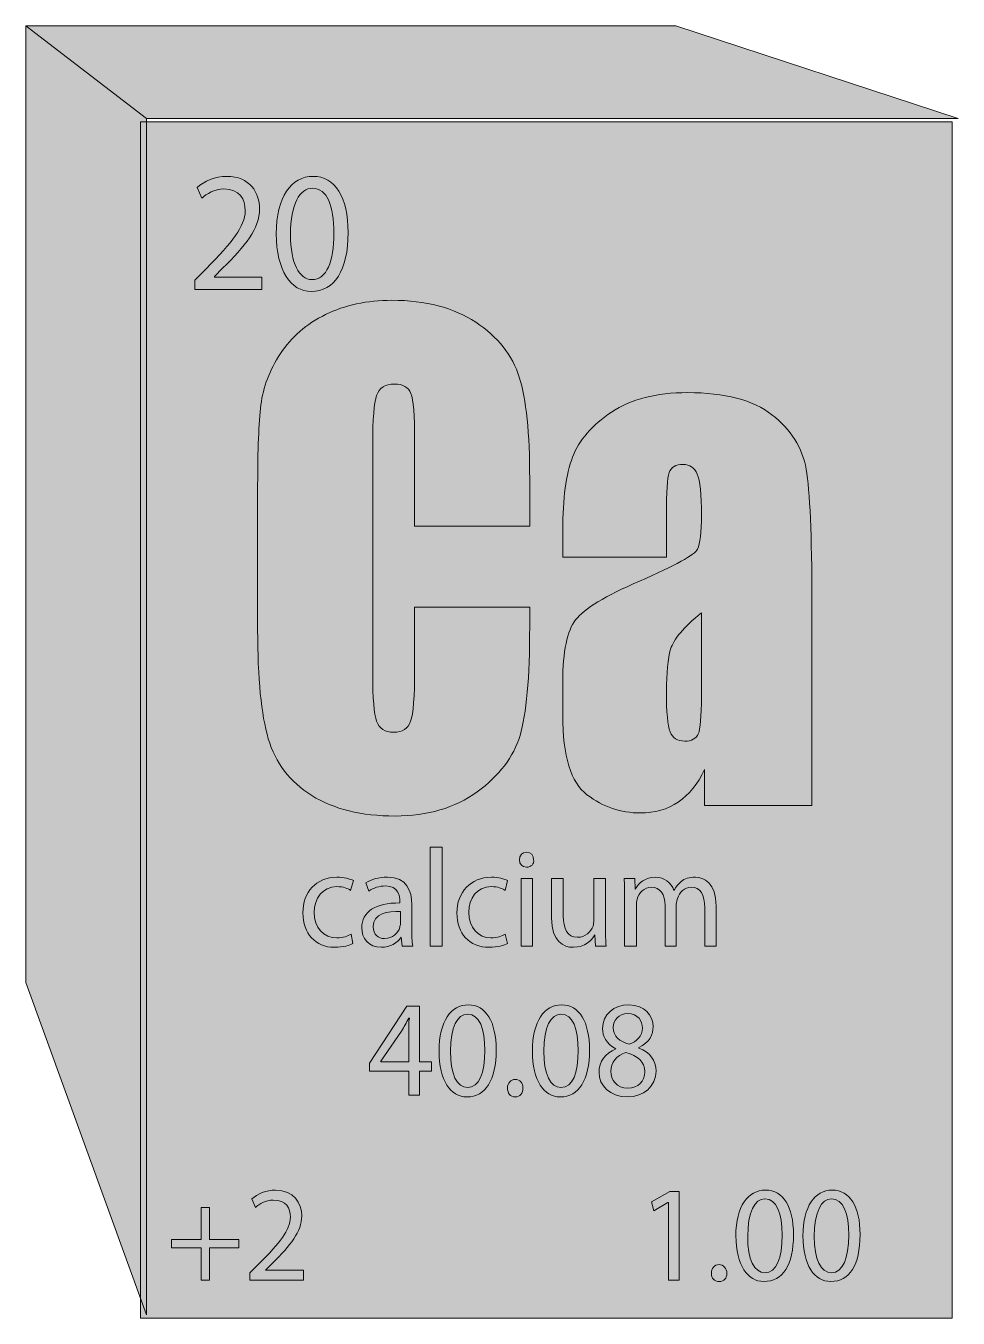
# Model space of a CAD drawing. Extents: x 256 to 1544, y -1075 to -817.
# Drawn here: x 256.4 to 442.2, y -1075.3 to -818 of the extents above; entities that cross this region are included whole.
import ezdxf

# ---------------------------------------------------------------- set-up
doc = ezdxf.new("R2010")
doc.units = 0
doc.header["$MEASUREMENT"] = 0
doc.layers.add('katman 1', color=7, linetype='Continuous')

# ---------------------------------------------------------------- blocks, each defined once
blk = doc.blocks.new('block 7')
at = {"layer": 'katman 1', "true_color": 0x00d41d}
h = blk.add_hatch(color=102, dxfattribs=at)
h.dxf.hatch_style = 2
h.paths.add_polyline_path([(280.45, -836.43), (256.4, -817.99), (385.88, -817.99), (442.16, -836.43)])
h = blk.add_hatch(color=102, dxfattribs=at)
h.dxf.hatch_style = 2
h.paths.add_polyline_path([(280.45, -1074.66), (256.4, -1008.5), (256.4, -817.99), (280.45, -836.43)])
at = {"layer": 'katman 1', "true_color": 0x008000}
h = blk.add_hatch(color=96, dxfattribs=at)
h.dxf.hatch_style = 2
h.paths.add_polyline_path([(279.24, -837.07), (440.94, -837.07), (440.94, -1075.3), (279.24, -1075.3)])
at = {"layer": 'katman 1', "true_color": 0xffffff}
h = blk.add_hatch(color=7, dxfattribs=at)
h.dxf.hatch_style = 2
edge = h.paths.add_edge_path()
edge.add_spline(control_points=[(290.05, -870.51), (290.05, -870.51), (290.05, -868.64), (290.05, -868.64), (290.05, -868.64), (292.3, -866.4), (292.3, -866.4), (297.63, -860.92), (300, -858.05), (300.12, -854.81), (300.12, -852.57), (299.05, -850.45), (295.85, -850.45), (293.96, -850.45), (292.42, -851.45), (291.47, -852.32), (291.47, -852.32), (290.52, -850.2), (290.52, -850.2), (291.94, -848.95), (294.07, -847.96), (296.44, -847.96), (301.06, -847.96), (302.96, -851.2), (302.96, -854.44), (302.96, -858.42), (300.12, -861.79), (295.61, -866.27), (295.61, -866.27), (293.96, -867.89), (293.96, -867.89), (293.96, -867.89), (293.96, -868.02), (293.96, -868.02), (293.96, -868.02), (303.43, -868.02), (303.43, -868.02), (303.43, -868.02), (303.43, -870.51), (303.43, -870.51), (303.43, -870.51), (290.05, -870.51), (290.05, -870.51), (290.05, -870.51), (290.05, -870.51), (290.05, -870.51)], knot_values=[0, 0, 0, 0, 1, 1, 1, 2, 2, 2, 3, 3, 3, 4, 4, 4, 5, 5, 5, 6, 6, 6, 7, 7, 7, 8, 8, 8, 9, 9, 9, 10, 10, 10, 11, 11, 11, 12, 12, 12, 13, 13, 13, 14, 14, 14, 15, 15, 15, 15], degree=3, periodic=1)
h = blk.add_hatch(color=7, dxfattribs=at)
h.dxf.hatch_style = 2
edge = h.paths.add_edge_path()
edge.add_spline(control_points=[(320.61, -859.17), (320.61, -866.65), (317.89, -870.88), (313.27, -870.88), (309.12, -870.88), (306.39, -866.77), (306.28, -859.42), (306.28, -852.07), (309.36, -847.96), (313.62, -847.96), (318, -847.96), (320.61, -852.07), (320.61, -859.17)], knot_values=[0, 0, 0, 0, 1, 1, 1, 2, 2, 2, 3, 3, 3, 4, 4, 4, 4], degree=3, periodic=1)
edge = h.paths.add_edge_path()
edge.add_spline(control_points=[(309.12, -859.54), (309.12, -859.54), (309.12, -859.54), (309.12, -859.54), (309.12, -865.28), (310.9, -868.52), (313.38, -868.52), (316.35, -868.52), (317.77, -864.9), (317.77, -859.3), (317.77, -853.81), (316.46, -850.32), (313.5, -850.32), (311.01, -850.32), (309.12, -853.44), (309.12, -859.54)], knot_values=[0, 0, 0, 0, 1, 1, 1, 2, 2, 2, 3, 3, 3, 4, 4, 4, 5, 5, 5, 5], degree=3, periodic=1)
h = blk.add_hatch(color=7, dxfattribs=at)
h.dxf.hatch_style = 2
h.paths.add_polyline_path([(336.96, -981.53), (339.33, -981.53), (339.33, -1001.21), (336.96, -1001.21)])
h = blk.add_hatch(color=7, dxfattribs=at)
h.dxf.hatch_style = 2
edge = h.paths.add_edge_path()
edge.add_spline(control_points=[(357.57, -984.02), (357.69, -984.89), (357.1, -985.51), (356.15, -985.51), (355.32, -985.51), (354.73, -984.89), (354.73, -984.02), (354.73, -983.15), (355.32, -982.52), (356.15, -982.52), (357.1, -982.52), (357.57, -983.15), (357.57, -984.02)], knot_values=[0, 0, 0, 0, 1, 1, 1, 2, 2, 2, 3, 3, 3, 4, 4, 4, 4], degree=3, periodic=1)
h.paths.add_polyline_path([(355.08, -1001.21), (355.08, -987.76), (357.33, -987.76), (357.33, -1001.21)])
h = blk.add_hatch(color=7, dxfattribs=at)
h.dxf.hatch_style = 2
edge = h.paths.add_edge_path()
edge.add_spline(control_points=[(321.56, -1000.71), (320.97, -1001.09), (319.66, -1001.46), (317.89, -1001.46), (314.1, -1001.46), (311.61, -998.72), (311.61, -994.61), (311.61, -990.5), (314.21, -987.51), (318.36, -987.51), (319.78, -987.51), (320.97, -987.88), (321.68, -988.13), (321.68, -988.13), (321.08, -990.12), (321.08, -990.12), (320.61, -989.75), (319.66, -989.38), (318.36, -989.38), (315.52, -989.38), (313.86, -991.74), (313.86, -994.48), (313.86, -997.6), (315.75, -999.59), (318.36, -999.59), (319.66, -999.59), (320.49, -999.22), (321.2, -998.85), (321.2, -998.85), (321.56, -1000.71), (321.56, -1000.71)], knot_values=[0, 0, 0, 0, 1, 1, 1, 2, 2, 2, 3, 3, 3, 4, 4, 4, 5, 5, 5, 6, 6, 6, 7, 7, 7, 8, 8, 8, 9, 9, 9, 10, 10, 10, 10], degree=3, periodic=1)
h = blk.add_hatch(color=7, dxfattribs=at)
h.dxf.hatch_style = 2
edge = h.paths.add_edge_path()
edge.add_spline(control_points=[(331.39, -1001.21), (331.39, -1001.21), (331.15, -999.47), (331.15, -999.47), (331.15, -999.47), (331.15, -999.47), (331.15, -999.47), (330.44, -1000.59), (329.02, -1001.46), (327.24, -1001.46), (324.64, -1001.46), (323.33, -999.59), (323.33, -997.6), (323.33, -994.36), (326.06, -992.62), (330.92, -992.62), (330.92, -992.62), (330.92, -992.37), (330.92, -992.37), (330.92, -991.24), (330.68, -989.25), (328.07, -989.25), (326.89, -989.25), (325.59, -989.63), (324.76, -990.25), (324.76, -990.25), (324.16, -988.63), (324.16, -988.63), (325.23, -987.88), (326.77, -987.51), (328.43, -987.51), (332.34, -987.51), (333.29, -990.25), (333.29, -992.99), (333.29, -992.99), (333.29, -997.97), (333.29, -997.97), (333.29, -999.09), (333.29, -1000.34), (333.52, -1001.21), (333.52, -1001.21), (331.39, -1001.21), (331.39, -1001.21)], knot_values=[0, 0, 0, 0, 1, 1, 1, 2, 2, 2, 3, 3, 3, 4, 4, 4, 5, 5, 5, 6, 6, 6, 7, 7, 7, 8, 8, 8, 9, 9, 9, 10, 10, 10, 11, 11, 11, 12, 12, 12, 13, 13, 13, 14, 14, 14, 14], degree=3, periodic=1)
edge = h.paths.add_edge_path()
edge.add_spline(control_points=[(331.04, -994.36), (331.04, -994.36), (331.04, -994.36), (331.04, -994.36), (328.55, -994.23), (325.59, -994.73), (325.59, -997.35), (325.59, -998.97), (326.65, -999.72), (327.84, -999.72), (329.5, -999.72), (330.56, -998.6), (330.92, -997.47), (330.92, -997.22), (331.04, -996.98), (331.04, -996.73), (331.04, -996.73), (331.04, -994.36), (331.04, -994.36), (331.04, -994.36), (331.04, -994.36), (331.04, -994.36)], knot_values=[0, 0, 0, 0, 1, 1, 1, 2, 2, 2, 3, 3, 3, 4, 4, 4, 5, 5, 5, 6, 6, 6, 7, 7, 7, 7], degree=3, periodic=1)
h = blk.add_hatch(color=7, dxfattribs=at)
h.dxf.hatch_style = 2
edge = h.paths.add_edge_path()
edge.add_spline(control_points=[(352.36, -1000.71), (351.77, -1001.09), (350.35, -1001.46), (348.69, -1001.46), (344.78, -1001.46), (342.29, -998.72), (342.29, -994.61), (342.29, -990.5), (345.01, -987.51), (349.16, -987.51), (350.58, -987.51), (351.77, -987.88), (352.36, -988.13), (352.36, -988.13), (351.88, -990.12), (351.88, -990.12), (351.29, -989.75), (350.46, -989.38), (349.16, -989.38), (346.2, -989.38), (344.66, -991.74), (344.66, -994.48), (344.66, -997.6), (346.55, -999.59), (349.04, -999.59), (350.35, -999.59), (351.29, -999.22), (351.89, -998.85), (351.89, -998.85), (352.36, -1000.71), (352.36, -1000.71)], knot_values=[0, 0, 0, 0, 1, 1, 1, 2, 2, 2, 3, 3, 3, 4, 4, 4, 5, 5, 5, 6, 6, 6, 7, 7, 7, 8, 8, 8, 9, 9, 9, 10, 10, 10, 10], degree=3, periodic=1)
h = blk.add_hatch(color=7, dxfattribs=at)
h.dxf.hatch_style = 2
edge = h.paths.add_edge_path()
edge.add_spline(control_points=[(371.91, -997.47), (371.91, -998.97), (371.91, -1000.09), (372.02, -1001.21), (372.02, -1001.21), (369.89, -1001.21), (369.89, -1001.21), (369.89, -1001.21), (369.77, -998.97), (369.77, -998.97), (369.77, -998.97), (369.77, -998.97), (369.77, -998.97), (369.18, -1000.09), (367.76, -1001.46), (365.51, -1001.46), (363.49, -1001.46), (361.13, -1000.34), (361.13, -995.61), (361.13, -995.61), (361.13, -987.76), (361.13, -987.76), (361.13, -987.76), (363.49, -987.76), (363.49, -987.76), (363.49, -987.76), (363.49, -995.23), (363.49, -995.23), (363.49, -997.72), (364.21, -999.47), (366.34, -999.47), (367.88, -999.47), (368.94, -998.35), (369.42, -997.22), (369.54, -996.85), (369.54, -996.48), (369.54, -995.98), (369.54, -995.98), (369.54, -987.76), (369.54, -987.76), (369.54, -987.76), (371.91, -987.76), (371.91, -987.76), (371.91, -987.76), (371.91, -997.47), (371.91, -997.47), (371.91, -997.47), (371.91, -997.47), (371.91, -997.47)], knot_values=[0, 0, 0, 0, 1, 1, 1, 2, 2, 2, 3, 3, 3, 4, 4, 4, 5, 5, 5, 6, 6, 6, 7, 7, 7, 8, 8, 8, 9, 9, 9, 10, 10, 10, 11, 11, 11, 12, 12, 12, 13, 13, 13, 14, 14, 14, 15, 15, 15, 16, 16, 16, 16], degree=3, periodic=1)
h = blk.add_hatch(color=7, dxfattribs=at)
h.dxf.hatch_style = 2
edge = h.paths.add_edge_path()
edge.add_spline(control_points=[(375.7, -991.37), (375.7, -990), (375.7, -988.88), (375.58, -987.76), (375.58, -987.76), (377.71, -987.76), (377.71, -987.76), (377.71, -987.76), (377.83, -989.87), (377.83, -989.87), (377.83, -989.87), (377.83, -989.87), (377.83, -989.87), (378.54, -988.63), (379.72, -987.51), (381.86, -987.51), (383.63, -987.51), (384.94, -988.63), (385.53, -990.12), (385.53, -990.12), (385.53, -990.12), (385.53, -990.12), (385.89, -989.38), (386.48, -988.88), (386.95, -988.38), (387.66, -987.76), (388.61, -987.51), (389.79, -987.51), (391.45, -987.51), (393.94, -988.63), (393.94, -993.24), (393.94, -993.24), (393.94, -1001.21), (393.94, -1001.21), (393.94, -1001.21), (391.69, -1001.21), (391.69, -1001.21), (391.69, -1001.21), (391.69, -993.61), (391.69, -993.61), (391.69, -991), (390.74, -989.5), (388.97, -989.5), (387.66, -989.5), (386.6, -990.5), (386.24, -991.74), (386.12, -991.99), (386, -992.49), (386, -992.86), (386, -992.86), (386, -1001.21), (386, -1001.21), (386, -1001.21), (383.75, -1001.21), (383.75, -1001.21), (383.75, -1001.21), (383.75, -993.11), (383.75, -993.11), (383.75, -991), (382.81, -989.5), (381.03, -989.5), (379.61, -989.5), (378.54, -990.62), (378.19, -991.87), (378.07, -992.24), (378.07, -992.74), (378.07, -993.11), (378.07, -993.11), (378.07, -1001.21), (378.07, -1001.21), (378.07, -1001.21), (375.7, -1001.21), (375.7, -1001.21), (375.7, -1001.21), (375.7, -991.37), (375.7, -991.37), (375.7, -991.37), (375.7, -991.37), (375.7, -991.37)], knot_values=[0, 0, 0, 0, 1, 1, 1, 2, 2, 2, 3, 3, 3, 4, 4, 4, 5, 5, 5, 6, 6, 6, 7, 7, 7, 8, 8, 8, 9, 9, 9, 10, 10, 10, 11, 11, 11, 12, 12, 12, 13, 13, 13, 14, 14, 14, 15, 15, 15, 16, 16, 16, 17, 17, 17, 18, 18, 18, 19, 19, 19, 20, 20, 20, 21, 21, 21, 22, 22, 22, 23, 23, 23, 24, 24, 24, 25, 25, 25, 26, 26, 26, 26], degree=3, periodic=1)
h = blk.add_hatch(color=7, dxfattribs=at)
h.dxf.hatch_style = 2
h.paths.add_polyline_path([(332.69, -1030.87), (332.69, -1026.13), (324.88, -1026.13), (324.88, -1024.51), (332.34, -1013.17), (334.83, -1013.17), (334.83, -1024.26), (337.2, -1024.26), (337.2, -1026.13), (334.83, -1026.13), (334.83, -1030.87), (332.69, -1030.87)])
edge = h.paths.add_edge_path()
edge.add_spline(control_points=[(332.69, -1024.26), (332.69, -1024.26), (332.69, -1024.26), (332.69, -1024.26), (332.69, -1024.26), (332.69, -1018.28), (332.69, -1018.28), (332.69, -1017.41), (332.69, -1016.41), (332.81, -1015.54), (332.81, -1015.54), (332.69, -1015.54), (332.69, -1015.54), (332.22, -1016.54), (331.75, -1017.28), (331.27, -1018.16), (331.27, -1018.16), (327.13, -1024.14), (327.13, -1024.14), (327.13, -1024.14), (327.13, -1024.26), (327.13, -1024.26), (327.13, -1024.26), (332.69, -1024.26), (332.69, -1024.26)], knot_values=[0, 0, 0, 0, 1, 1, 1, 2, 2, 2, 3, 3, 3, 4, 4, 4, 5, 5, 5, 6, 6, 6, 7, 7, 7, 8, 8, 8, 8], degree=3, periodic=1)
h = blk.add_hatch(color=7, dxfattribs=at)
h.dxf.hatch_style = 2
edge = h.paths.add_edge_path()
edge.add_spline(control_points=[(350.11, -1021.9), (350.11, -1027.88), (347.98, -1031.24), (344.3, -1031.24), (340.99, -1031.24), (338.74, -1028), (338.74, -1022.14), (338.74, -1016.16), (341.11, -1012.92), (344.54, -1012.92), (348.09, -1012.92), (350.11, -1016.29), (350.11, -1021.9)], knot_values=[0, 0, 0, 0, 1, 1, 1, 2, 2, 2, 3, 3, 3, 4, 4, 4, 4], degree=3, periodic=1)
edge = h.paths.add_edge_path()
edge.add_spline(control_points=[(340.99, -1022.14), (340.99, -1022.14), (340.99, -1022.14), (340.99, -1022.14), (340.99, -1026.75), (342.29, -1029.37), (344.42, -1029.37), (346.67, -1029.37), (347.86, -1026.51), (347.86, -1022.02), (347.86, -1017.66), (346.79, -1014.79), (344.42, -1014.79), (342.41, -1014.79), (340.99, -1017.29), (340.99, -1022.14)], knot_values=[0, 0, 0, 0, 1, 1, 1, 2, 2, 2, 3, 3, 3, 4, 4, 4, 5, 5, 5, 5], degree=3, periodic=1)
h = blk.add_hatch(color=7, dxfattribs=at)
h.dxf.hatch_style = 2
edge = h.paths.add_edge_path()
edge.add_spline(control_points=[(368.71, -1021.9), (368.71, -1027.88), (366.57, -1031.24), (362.9, -1031.24), (359.59, -1031.24), (357.33, -1028), (357.33, -1022.14), (357.33, -1016.16), (359.7, -1012.92), (363.14, -1012.92), (366.69, -1012.92), (368.71, -1016.29), (368.71, -1021.9)], knot_values=[0, 0, 0, 0, 1, 1, 1, 2, 2, 2, 3, 3, 3, 4, 4, 4, 4], degree=3, periodic=1)
edge = h.paths.add_edge_path()
edge.add_spline(control_points=[(359.59, -1022.14), (359.59, -1022.14), (359.59, -1022.14), (359.59, -1022.14), (359.59, -1026.75), (360.89, -1029.37), (363.02, -1029.37), (365.39, -1029.37), (366.46, -1026.51), (366.46, -1022.02), (366.46, -1017.66), (365.39, -1014.79), (363.02, -1014.79), (361.01, -1014.79), (359.59, -1017.29), (359.59, -1022.14)], knot_values=[0, 0, 0, 0, 1, 1, 1, 2, 2, 2, 3, 3, 3, 4, 4, 4, 5, 5, 5, 5], degree=3, periodic=1)
h = blk.add_hatch(color=7, dxfattribs=at)
h.dxf.hatch_style = 2
edge = h.paths.add_edge_path()
edge.add_spline(control_points=[(370.6, -1026.38), (370.6, -1024.14), (371.91, -1022.64), (373.92, -1021.65), (373.92, -1021.65), (373.92, -1021.65), (373.92, -1021.65), (372.02, -1020.65), (371.31, -1019.15), (371.31, -1017.66), (371.31, -1014.79), (373.56, -1012.92), (376.53, -1012.92), (379.72, -1012.92), (381.38, -1015.04), (381.38, -1017.29), (381.38, -1018.78), (380.67, -1020.4), (378.54, -1021.4), (378.54, -1021.4), (378.54, -1021.52), (378.54, -1021.52), (380.67, -1022.39), (381.97, -1023.89), (381.97, -1026.13), (381.97, -1029.12), (379.49, -1031.24), (376.29, -1031.24), (372.74, -1031.24), (370.6, -1029), (370.6, -1026.38)], knot_values=[0, 0, 0, 0, 1, 1, 1, 2, 2, 2, 3, 3, 3, 4, 4, 4, 5, 5, 5, 6, 6, 6, 7, 7, 7, 8, 8, 8, 9, 9, 9, 10, 10, 10, 10], degree=3, periodic=1)
edge = h.paths.add_edge_path()
edge.add_spline(control_points=[(379.72, -1026.26), (379.72, -1026.26), (379.72, -1026.26), (379.72, -1026.26), (379.72, -1024.14), (378.3, -1023.14), (375.93, -1022.39), (374.04, -1023.02), (372.97, -1024.39), (372.97, -1026.13), (372.85, -1027.88), (374.16, -1029.5), (376.29, -1029.5), (378.42, -1029.5), (379.72, -1028.13), (379.72, -1026.26)], knot_values=[0, 0, 0, 0, 1, 1, 1, 2, 2, 2, 3, 3, 3, 4, 4, 4, 5, 5, 5, 5], degree=3, periodic=1)
edge = h.paths.add_edge_path()
edge.add_spline(control_points=[(373.45, -1017.41), (373.45, -1017.41), (373.45, -1017.41), (373.45, -1017.41), (373.45, -1019.28), (374.63, -1020.15), (376.64, -1020.77), (378.07, -1020.28), (379.25, -1019.15), (379.25, -1017.53), (379.25, -1016.16), (378.42, -1014.67), (376.29, -1014.67), (374.51, -1014.67), (373.45, -1015.91), (373.45, -1017.41)], knot_values=[0, 0, 0, 0, 1, 1, 1, 2, 2, 2, 3, 3, 3, 4, 4, 4, 5, 5, 5, 5], degree=3, periodic=1)
h = blk.add_hatch(color=7, dxfattribs=at)
h.dxf.hatch_style = 2
edge = h.paths.add_edge_path()
edge.add_spline(control_points=[(352.36, -1029.5), (352.36, -1028.5), (353.07, -1027.75), (353.9, -1027.75), (354.85, -1027.75), (355.44, -1028.5), (355.44, -1029.5), (355.44, -1030.49), (354.85, -1031.24), (353.9, -1031.24), (352.95, -1031.24), (352.36, -1030.49), (352.36, -1029.5)], knot_values=[0, 0, 0, 0, 1, 1, 1, 2, 2, 2, 3, 3, 3, 4, 4, 4, 4], degree=3, periodic=1)
h = blk.add_hatch(color=7, dxfattribs=at)
h.dxf.hatch_style = 2
edge = h.paths.add_edge_path()
edge.add_spline(control_points=[(301.06, -1067.75), (301.06, -1067.75), (301.06, -1066.25), (301.06, -1066.25), (301.06, -1066.25), (302.84, -1064.51), (302.84, -1064.51), (307.11, -1060.15), (309, -1057.9), (309.12, -1055.16), (309.12, -1053.42), (308.29, -1051.8), (305.68, -1051.8), (304.14, -1051.8), (302.96, -1052.55), (302.13, -1053.29), (302.13, -1053.29), (301.42, -1051.55), (301.42, -1051.55), (302.6, -1050.55), (304.26, -1049.81), (306.16, -1049.81), (309.83, -1049.81), (311.37, -1052.42), (311.37, -1054.91), (311.37, -1058.15), (309.12, -1060.77), (305.57, -1064.38), (305.57, -1064.38), (304.14, -1065.75), (304.14, -1065.75), (304.14, -1065.75), (304.14, -1065.75), (304.14, -1065.75), (304.14, -1065.75), (311.73, -1065.75), (311.73, -1065.75), (311.73, -1065.75), (311.73, -1067.75), (311.73, -1067.75), (311.73, -1067.75), (301.06, -1067.75), (301.06, -1067.75), (301.06, -1067.75), (301.06, -1067.75), (301.06, -1067.75)], knot_values=[0, 0, 0, 0, 1, 1, 1, 2, 2, 2, 3, 3, 3, 4, 4, 4, 5, 5, 5, 6, 6, 6, 7, 7, 7, 8, 8, 8, 9, 9, 9, 10, 10, 10, 11, 11, 11, 12, 12, 12, 13, 13, 13, 14, 14, 14, 15, 15, 15, 15], degree=3, periodic=1)
h = blk.add_hatch(color=7, dxfattribs=at)
h.dxf.hatch_style = 2
edge = h.paths.add_edge_path()
edge.add_spline(control_points=[(409.34, -1058.65), (409.34, -1064.76), (407.21, -1068), (403.42, -1068), (400.22, -1068), (397.97, -1064.76), (397.85, -1058.9), (397.85, -1053.04), (400.34, -1049.81), (403.77, -1049.81), (407.33, -1049.81), (409.34, -1053.04), (409.34, -1058.65)], knot_values=[0, 0, 0, 0, 1, 1, 1, 2, 2, 2, 3, 3, 3, 4, 4, 4, 4], degree=3, periodic=1)
edge = h.paths.add_edge_path()
edge.add_spline(control_points=[(400.22, -1059.03), (400.22, -1059.03), (400.22, -1059.03), (400.22, -1059.03), (400.22, -1063.64), (401.52, -1066.25), (403.65, -1066.25), (405.91, -1066.25), (407.09, -1063.39), (407.09, -1058.78), (407.09, -1054.41), (406.02, -1051.55), (403.65, -1051.55), (401.64, -1051.55), (400.22, -1054.17), (400.22, -1059.03)], knot_values=[0, 0, 0, 0, 1, 1, 1, 2, 2, 2, 3, 3, 3, 4, 4, 4, 5, 5, 5, 5], degree=3, periodic=1)
h = blk.add_hatch(color=7, dxfattribs=at)
h.dxf.hatch_style = 2
edge = h.paths.add_edge_path()
edge.add_spline(control_points=[(422.61, -1058.65), (422.61, -1064.76), (420.48, -1068), (416.8, -1068), (413.49, -1068), (411.24, -1064.76), (411.24, -1058.9), (411.24, -1053.04), (413.61, -1049.81), (417.04, -1049.81), (420.6, -1049.81), (422.61, -1053.04), (422.61, -1058.65)], knot_values=[0, 0, 0, 0, 1, 1, 1, 2, 2, 2, 3, 3, 3, 4, 4, 4, 4], degree=3, periodic=1)
edge = h.paths.add_edge_path()
edge.add_spline(control_points=[(413.49, -1059.03), (413.49, -1059.03), (413.49, -1059.03), (413.49, -1059.03), (413.49, -1063.64), (414.79, -1066.25), (416.92, -1066.25), (419.17, -1066.25), (420.36, -1063.39), (420.36, -1058.78), (420.36, -1054.41), (419.29, -1051.55), (416.92, -1051.55), (414.91, -1051.55), (413.49, -1054.17), (413.49, -1059.03)], knot_values=[0, 0, 0, 0, 1, 1, 1, 2, 2, 2, 3, 3, 3, 4, 4, 4, 5, 5, 5, 5], degree=3, periodic=1)
h = blk.add_hatch(color=7, dxfattribs=at)
h.dxf.hatch_style = 2
h.paths.add_polyline_path([(384.46, -1052.3), (384.34, -1052.3), (381.5, -1053.92), (381.03, -1052.17), (384.7, -1050.05), (386.6, -1050.05), (386.6, -1067.75), (384.46, -1067.75)])
h = blk.add_hatch(color=7, dxfattribs=at)
h.dxf.hatch_style = 2
h.paths.add_polyline_path([(293.01, -1053.29), (293.01, -1059.65), (298.81, -1059.65), (298.81, -1061.27), (293.01, -1061.27), (293.01, -1067.75), (291.35, -1067.75), (291.35, -1061.27), (285.43, -1061.27), (285.43, -1059.65), (291.35, -1059.65), (291.35, -1053.29)])
h = blk.add_hatch(color=7, dxfattribs=at)
h.dxf.hatch_style = 2
edge = h.paths.add_edge_path()
edge.add_spline(control_points=[(392.99, -1066.38), (392.99, -1065.38), (393.59, -1064.63), (394.53, -1064.63), (395.36, -1064.63), (396.07, -1065.38), (396.07, -1066.38), (396.07, -1067.37), (395.48, -1068), (394.53, -1068), (393.58, -1068), (392.99, -1067.37), (392.99, -1066.38)], knot_values=[0, 0, 0, 0, 1, 1, 1, 2, 2, 2, 3, 3, 3, 4, 4, 4, 4], degree=3, periodic=1)
at = {"layer": 'katman 1', "lineweight": 0}
for points in [[(280.45, -836.43), (256.4, -817.99), (385.88, -817.99), (442.16, -836.43), (280.45, -836.43)], [(280.45, -1074.66), (256.4, -1008.5), (256.4, -817.99), (280.45, -836.43), (280.45, -1074.66)], [(280.45, -1074.66), (256.4, -1008.5), (256.4, -817.99), (280.45, -836.43), (280.45, -1074.66)], [(279.24, -837.07), (440.94, -837.07), (440.94, -1075.3), (279.24, -1075.3), (279.24, -837.07)], [(336.96, -981.53), (339.33, -981.53), (339.33, -1001.21), (336.96, -1001.21), (336.96, -981.53)], [(355.08, -1001.21), (355.08, -1001.21), (355.08, -987.76), (357.33, -987.76), (357.33, -1001.21), (355.08, -1001.21)], [(332.69, -1030.87), (332.69, -1026.13), (324.88, -1026.13), (324.88, -1024.51), (332.34, -1013.17), (334.83, -1013.17), (334.83, -1024.26), (337.2, -1024.26), (337.2, -1026.13), (334.83, -1026.13), (334.83, -1030.87), (332.69, -1030.87), (332.69, -1030.87)], [(384.46, -1052.3), (384.34, -1052.3), (381.5, -1053.92), (381.03, -1052.17), (384.7, -1050.05), (386.6, -1050.05), (386.6, -1067.75), (384.46, -1067.75), (384.46, -1052.3)], [(293.01, -1053.29), (293.01, -1059.65), (298.81, -1059.65), (298.81, -1061.27), (293.01, -1061.27), (293.01, -1067.75), (291.35, -1067.75), (291.35, -1061.27), (285.43, -1061.27), (285.43, -1059.65), (291.35, -1059.65), (291.35, -1053.29), (293.01, -1053.29)]]:
    blk.add_lwpolyline(points, dxfattribs=at)
for points, knots in [([(290.05, -870.51), (290.05, -870.51), (290.05, -868.64), (290.05, -868.64), (290.05, -868.64), (292.3, -866.4), (292.3, -866.4), (297.63, -860.92), (300, -858.05), (300.12, -854.81), (300.12, -852.57), (299.05, -850.45), (295.85, -850.45), (293.96, -850.45), (292.42, -851.45), (291.47, -852.32), (291.47, -852.32), (290.52, -850.2), (290.52, -850.2), (291.94, -848.95), (294.07, -847.96), (296.44, -847.96), (301.06, -847.96), (302.96, -851.2), (302.96, -854.44), (302.96, -858.42), (300.12, -861.79), (295.61, -866.27), (295.61, -866.27), (293.96, -867.89), (293.96, -867.89), (293.96, -867.89), (293.96, -868.02), (293.96, -868.02), (293.96, -868.02), (303.43, -868.02), (303.43, -868.02), (303.43, -868.02), (303.43, -870.51), (303.43, -870.51), (303.43, -870.51), (290.05, -870.51), (290.05, -870.51), (290.05, -870.51), (290.05, -870.51), (290.05, -870.51)], [0, 0, 0, 0, 1, 1, 1, 2, 2, 2, 3, 3, 3, 4, 4, 4, 5, 5, 5, 6, 6, 6, 7, 7, 7, 8, 8, 8, 9, 9, 9, 10, 10, 10, 11, 11, 11, 12, 12, 12, 13, 13, 13, 14, 14, 14, 15, 15, 15, 15]), ([(320.61, -859.17), (320.61, -866.65), (317.89, -870.88), (313.27, -870.88), (309.12, -870.88), (306.39, -866.77), (306.28, -859.42), (306.28, -852.07), (309.36, -847.96), (313.62, -847.96), (318, -847.96), (320.61, -852.07), (320.61, -859.17)], [0, 0, 0, 0, 1, 1, 1, 2, 2, 2, 3, 3, 3, 4, 4, 4, 4]), ([(309.12, -859.54), (309.12, -859.54), (309.12, -859.54), (309.12, -859.54), (309.12, -865.28), (310.9, -868.52), (313.38, -868.52), (316.35, -868.52), (317.77, -864.9), (317.77, -859.3), (317.77, -853.81), (316.46, -850.32), (313.5, -850.32), (311.01, -850.32), (309.12, -853.44), (309.12, -859.54)], [0, 0, 0, 0, 1, 1, 1, 2, 2, 2, 3, 3, 3, 4, 4, 4, 5, 5, 5, 5]), ([(357.57, -984.02), (357.69, -984.89), (357.1, -985.51), (356.15, -985.51), (355.32, -985.51), (354.73, -984.89), (354.73, -984.02), (354.73, -983.15), (355.32, -982.52), (356.15, -982.52), (357.1, -982.52), (357.57, -983.15), (357.57, -984.02)], [0, 0, 0, 0, 1, 1, 1, 2, 2, 2, 3, 3, 3, 4, 4, 4, 4]), ([(321.56, -1000.71), (320.97, -1001.09), (319.66, -1001.46), (317.89, -1001.46), (314.1, -1001.46), (311.61, -998.72), (311.61, -994.61), (311.61, -990.5), (314.21, -987.51), (318.36, -987.51), (319.78, -987.51), (320.97, -987.88), (321.68, -988.13), (321.68, -988.13), (321.08, -990.12), (321.08, -990.12), (320.61, -989.75), (319.66, -989.38), (318.36, -989.38), (315.52, -989.38), (313.86, -991.74), (313.86, -994.48), (313.86, -997.6), (315.75, -999.59), (318.36, -999.59), (319.66, -999.59), (320.49, -999.22), (321.2, -998.85), (321.2, -998.85), (321.56, -1000.71), (321.56, -1000.71)], [0, 0, 0, 0, 1, 1, 1, 2, 2, 2, 3, 3, 3, 4, 4, 4, 5, 5, 5, 6, 6, 6, 7, 7, 7, 8, 8, 8, 9, 9, 9, 10, 10, 10, 10]), ([(331.39, -1001.21), (331.39, -1001.21), (331.15, -999.47), (331.15, -999.47), (331.15, -999.47), (331.15, -999.47), (331.15, -999.47), (330.44, -1000.59), (329.02, -1001.46), (327.24, -1001.46), (324.64, -1001.46), (323.33, -999.59), (323.33, -997.6), (323.33, -994.36), (326.06, -992.62), (330.92, -992.62), (330.92, -992.62), (330.92, -992.37), (330.92, -992.37), (330.92, -991.24), (330.68, -989.25), (328.07, -989.25), (326.89, -989.25), (325.59, -989.63), (324.76, -990.25), (324.76, -990.25), (324.16, -988.63), (324.16, -988.63), (325.23, -987.88), (326.77, -987.51), (328.43, -987.51), (332.34, -987.51), (333.29, -990.25), (333.29, -992.99), (333.29, -992.99), (333.29, -997.97), (333.29, -997.97), (333.29, -999.09), (333.29, -1000.34), (333.52, -1001.21), (333.52, -1001.21), (331.39, -1001.21), (331.39, -1001.21)], [0, 0, 0, 0, 1, 1, 1, 2, 2, 2, 3, 3, 3, 4, 4, 4, 5, 5, 5, 6, 6, 6, 7, 7, 7, 8, 8, 8, 9, 9, 9, 10, 10, 10, 11, 11, 11, 12, 12, 12, 13, 13, 13, 14, 14, 14, 14]), ([(352.36, -1000.71), (351.77, -1001.09), (350.35, -1001.46), (348.69, -1001.46), (344.78, -1001.46), (342.29, -998.72), (342.29, -994.61), (342.29, -990.5), (345.01, -987.51), (349.16, -987.51), (350.58, -987.51), (351.77, -987.88), (352.36, -988.13), (352.36, -988.13), (351.88, -990.12), (351.88, -990.12), (351.29, -989.75), (350.46, -989.38), (349.16, -989.38), (346.2, -989.38), (344.66, -991.74), (344.66, -994.48), (344.66, -997.6), (346.55, -999.59), (349.04, -999.59), (350.35, -999.59), (351.29, -999.22), (351.89, -998.85), (351.89, -998.85), (352.36, -1000.71), (352.36, -1000.71)], [0, 0, 0, 0, 1, 1, 1, 2, 2, 2, 3, 3, 3, 4, 4, 4, 5, 5, 5, 6, 6, 6, 7, 7, 7, 8, 8, 8, 9, 9, 9, 10, 10, 10, 10]), ([(371.91, -997.47), (371.91, -998.97), (371.91, -1000.09), (372.02, -1001.21), (372.02, -1001.21), (369.89, -1001.21), (369.89, -1001.21), (369.89, -1001.21), (369.77, -998.97), (369.77, -998.97), (369.77, -998.97), (369.77, -998.97), (369.77, -998.97), (369.18, -1000.09), (367.76, -1001.46), (365.51, -1001.46), (363.49, -1001.46), (361.13, -1000.34), (361.13, -995.61), (361.13, -995.61), (361.13, -987.76), (361.13, -987.76), (361.13, -987.76), (363.49, -987.76), (363.49, -987.76), (363.49, -987.76), (363.49, -995.23), (363.49, -995.23), (363.49, -997.72), (364.21, -999.47), (366.34, -999.47), (367.88, -999.47), (368.94, -998.35), (369.42, -997.22), (369.54, -996.85), (369.54, -996.48), (369.54, -995.98), (369.54, -995.98), (369.54, -987.76), (369.54, -987.76), (369.54, -987.76), (371.91, -987.76), (371.91, -987.76), (371.91, -987.76), (371.91, -997.47), (371.91, -997.47), (371.91, -997.47), (371.91, -997.47), (371.91, -997.47)], [0, 0, 0, 0, 1, 1, 1, 2, 2, 2, 3, 3, 3, 4, 4, 4, 5, 5, 5, 6, 6, 6, 7, 7, 7, 8, 8, 8, 9, 9, 9, 10, 10, 10, 11, 11, 11, 12, 12, 12, 13, 13, 13, 14, 14, 14, 15, 15, 15, 16, 16, 16, 16]), ([(375.7, -991.37), (375.7, -990), (375.7, -988.88), (375.58, -987.76), (375.58, -987.76), (377.71, -987.76), (377.71, -987.76), (377.71, -987.76), (377.83, -989.87), (377.83, -989.87), (377.83, -989.87), (377.83, -989.87), (377.83, -989.87), (378.54, -988.63), (379.72, -987.51), (381.86, -987.51), (383.63, -987.51), (384.94, -988.63), (385.53, -990.12), (385.53, -990.12), (385.53, -990.12), (385.53, -990.12), (385.89, -989.38), (386.48, -988.88), (386.95, -988.38), (387.66, -987.76), (388.61, -987.51), (389.79, -987.51), (391.45, -987.51), (393.94, -988.63), (393.94, -993.24), (393.94, -993.24), (393.94, -1001.21), (393.94, -1001.21), (393.94, -1001.21), (391.69, -1001.21), (391.69, -1001.21), (391.69, -1001.21), (391.69, -993.61), (391.69, -993.61), (391.69, -991), (390.74, -989.5), (388.97, -989.5), (387.66, -989.5), (386.6, -990.5), (386.24, -991.74), (386.12, -991.99), (386, -992.49), (386, -992.86), (386, -992.86), (386, -1001.21), (386, -1001.21), (386, -1001.21), (383.75, -1001.21), (383.75, -1001.21), (383.75, -1001.21), (383.75, -993.11), (383.75, -993.11), (383.75, -991), (382.81, -989.5), (381.03, -989.5), (379.61, -989.5), (378.54, -990.62), (378.19, -991.87), (378.07, -992.24), (378.07, -992.74), (378.07, -993.11), (378.07, -993.11), (378.07, -1001.21), (378.07, -1001.21), (378.07, -1001.21), (375.7, -1001.21), (375.7, -1001.21), (375.7, -1001.21), (375.7, -991.37), (375.7, -991.37), (375.7, -991.37), (375.7, -991.37), (375.7, -991.37)], [0, 0, 0, 0, 1, 1, 1, 2, 2, 2, 3, 3, 3, 4, 4, 4, 5, 5, 5, 6, 6, 6, 7, 7, 7, 8, 8, 8, 9, 9, 9, 10, 10, 10, 11, 11, 11, 12, 12, 12, 13, 13, 13, 14, 14, 14, 15, 15, 15, 16, 16, 16, 17, 17, 17, 18, 18, 18, 19, 19, 19, 20, 20, 20, 21, 21, 21, 22, 22, 22, 23, 23, 23, 24, 24, 24, 25, 25, 25, 26, 26, 26, 26]), ([(331.04, -994.36), (331.04, -994.36), (331.04, -994.36), (331.04, -994.36), (328.55, -994.23), (325.59, -994.73), (325.59, -997.35), (325.59, -998.97), (326.65, -999.72), (327.84, -999.72), (329.5, -999.72), (330.56, -998.6), (330.92, -997.47), (330.92, -997.22), (331.04, -996.98), (331.04, -996.73), (331.04, -996.73), (331.04, -994.36), (331.04, -994.36), (331.04, -994.36), (331.04, -994.36), (331.04, -994.36)], [0, 0, 0, 0, 1, 1, 1, 2, 2, 2, 3, 3, 3, 4, 4, 4, 5, 5, 5, 6, 6, 6, 7, 7, 7, 7]), ([(350.11, -1021.9), (350.11, -1027.88), (347.98, -1031.24), (344.3, -1031.24), (340.99, -1031.24), (338.74, -1028), (338.74, -1022.14), (338.74, -1016.16), (341.11, -1012.92), (344.54, -1012.92), (348.09, -1012.92), (350.11, -1016.29), (350.11, -1021.9)], [0, 0, 0, 0, 1, 1, 1, 2, 2, 2, 3, 3, 3, 4, 4, 4, 4]), ([(368.71, -1021.9), (368.71, -1027.88), (366.57, -1031.24), (362.9, -1031.24), (359.59, -1031.24), (357.33, -1028), (357.33, -1022.14), (357.33, -1016.16), (359.7, -1012.92), (363.14, -1012.92), (366.69, -1012.92), (368.71, -1016.29), (368.71, -1021.9)], [0, 0, 0, 0, 1, 1, 1, 2, 2, 2, 3, 3, 3, 4, 4, 4, 4]), ([(370.6, -1026.38), (370.6, -1024.14), (371.91, -1022.64), (373.92, -1021.65), (373.92, -1021.65), (373.92, -1021.65), (373.92, -1021.65), (372.02, -1020.65), (371.31, -1019.15), (371.31, -1017.66), (371.31, -1014.79), (373.56, -1012.92), (376.53, -1012.92), (379.72, -1012.92), (381.38, -1015.04), (381.38, -1017.29), (381.38, -1018.78), (380.67, -1020.4), (378.54, -1021.4), (378.54, -1021.4), (378.54, -1021.52), (378.54, -1021.52), (380.67, -1022.39), (381.97, -1023.89), (381.97, -1026.13), (381.97, -1029.12), (379.49, -1031.24), (376.29, -1031.24), (372.74, -1031.24), (370.6, -1029), (370.6, -1026.38)], [0, 0, 0, 0, 1, 1, 1, 2, 2, 2, 3, 3, 3, 4, 4, 4, 5, 5, 5, 6, 6, 6, 7, 7, 7, 8, 8, 8, 9, 9, 9, 10, 10, 10, 10]), ([(332.69, -1024.26), (332.69, -1024.26), (332.69, -1024.26), (332.69, -1024.26), (332.69, -1024.26), (332.69, -1018.28), (332.69, -1018.28), (332.69, -1017.41), (332.69, -1016.41), (332.81, -1015.54), (332.81, -1015.54), (332.69, -1015.54), (332.69, -1015.54), (332.22, -1016.54), (331.75, -1017.28), (331.27, -1018.16), (331.27, -1018.16), (327.13, -1024.14), (327.13, -1024.14), (327.13, -1024.14), (327.13, -1024.26), (327.13, -1024.26), (327.13, -1024.26), (332.69, -1024.26), (332.69, -1024.26)], [0, 0, 0, 0, 1, 1, 1, 2, 2, 2, 3, 3, 3, 4, 4, 4, 5, 5, 5, 6, 6, 6, 7, 7, 7, 8, 8, 8, 8]), ([(340.99, -1022.14), (340.99, -1022.14), (340.99, -1022.14), (340.99, -1022.14), (340.99, -1026.75), (342.29, -1029.37), (344.42, -1029.37), (346.67, -1029.37), (347.86, -1026.51), (347.86, -1022.02), (347.86, -1017.66), (346.79, -1014.79), (344.42, -1014.79), (342.41, -1014.79), (340.99, -1017.29), (340.99, -1022.14)], [0, 0, 0, 0, 1, 1, 1, 2, 2, 2, 3, 3, 3, 4, 4, 4, 5, 5, 5, 5]), ([(359.59, -1022.14), (359.59, -1022.14), (359.59, -1022.14), (359.59, -1022.14), (359.59, -1026.75), (360.89, -1029.37), (363.02, -1029.37), (365.39, -1029.37), (366.46, -1026.51), (366.46, -1022.02), (366.46, -1017.66), (365.39, -1014.79), (363.02, -1014.79), (361.01, -1014.79), (359.59, -1017.29), (359.59, -1022.14)], [0, 0, 0, 0, 1, 1, 1, 2, 2, 2, 3, 3, 3, 4, 4, 4, 5, 5, 5, 5]), ([(373.45, -1017.41), (373.45, -1017.41), (373.45, -1017.41), (373.45, -1017.41), (373.45, -1019.28), (374.63, -1020.15), (376.64, -1020.77), (378.07, -1020.28), (379.25, -1019.15), (379.25, -1017.53), (379.25, -1016.16), (378.42, -1014.67), (376.29, -1014.67), (374.51, -1014.67), (373.45, -1015.91), (373.45, -1017.41)], [0, 0, 0, 0, 1, 1, 1, 2, 2, 2, 3, 3, 3, 4, 4, 4, 5, 5, 5, 5]), ([(379.72, -1026.26), (379.72, -1026.26), (379.72, -1026.26), (379.72, -1026.26), (379.72, -1024.14), (378.3, -1023.14), (375.93, -1022.39), (374.04, -1023.02), (372.97, -1024.39), (372.97, -1026.13), (372.85, -1027.88), (374.16, -1029.5), (376.29, -1029.5), (378.42, -1029.5), (379.72, -1028.13), (379.72, -1026.26)], [0, 0, 0, 0, 1, 1, 1, 2, 2, 2, 3, 3, 3, 4, 4, 4, 5, 5, 5, 5]), ([(352.36, -1029.5), (352.36, -1028.5), (353.07, -1027.75), (353.9, -1027.75), (354.85, -1027.75), (355.44, -1028.5), (355.44, -1029.5), (355.44, -1030.49), (354.85, -1031.24), (353.9, -1031.24), (352.95, -1031.24), (352.36, -1030.49), (352.36, -1029.5)], [0, 0, 0, 0, 1, 1, 1, 2, 2, 2, 3, 3, 3, 4, 4, 4, 4]), ([(301.06, -1067.75), (301.06, -1067.75), (301.06, -1066.25), (301.06, -1066.25), (301.06, -1066.25), (302.84, -1064.51), (302.84, -1064.51), (307.11, -1060.15), (309, -1057.9), (309.12, -1055.16), (309.12, -1053.42), (308.29, -1051.8), (305.68, -1051.8), (304.14, -1051.8), (302.96, -1052.55), (302.13, -1053.29), (302.13, -1053.29), (301.42, -1051.55), (301.42, -1051.55), (302.6, -1050.55), (304.26, -1049.81), (306.16, -1049.81), (309.83, -1049.81), (311.37, -1052.42), (311.37, -1054.91), (311.37, -1058.15), (309.12, -1060.77), (305.57, -1064.38), (305.57, -1064.38), (304.14, -1065.75), (304.14, -1065.75), (304.14, -1065.75), (304.14, -1065.75), (304.14, -1065.75), (304.14, -1065.75), (311.73, -1065.75), (311.73, -1065.75), (311.73, -1065.75), (311.73, -1067.75), (311.73, -1067.75), (311.73, -1067.75), (301.06, -1067.75), (301.06, -1067.75), (301.06, -1067.75), (301.06, -1067.75), (301.06, -1067.75)], [0, 0, 0, 0, 1, 1, 1, 2, 2, 2, 3, 3, 3, 4, 4, 4, 5, 5, 5, 6, 6, 6, 7, 7, 7, 8, 8, 8, 9, 9, 9, 10, 10, 10, 11, 11, 11, 12, 12, 12, 13, 13, 13, 14, 14, 14, 15, 15, 15, 15]), ([(409.34, -1058.65), (409.34, -1064.76), (407.21, -1068), (403.42, -1068), (400.22, -1068), (397.97, -1064.76), (397.85, -1058.9), (397.85, -1053.04), (400.34, -1049.81), (403.77, -1049.81), (407.33, -1049.81), (409.34, -1053.04), (409.34, -1058.65)], [0, 0, 0, 0, 1, 1, 1, 2, 2, 2, 3, 3, 3, 4, 4, 4, 4]), ([(422.61, -1058.65), (422.61, -1064.76), (420.48, -1068), (416.8, -1068), (413.49, -1068), (411.24, -1064.76), (411.24, -1058.9), (411.24, -1053.04), (413.61, -1049.81), (417.04, -1049.81), (420.6, -1049.81), (422.61, -1053.04), (422.61, -1058.65)], [0, 0, 0, 0, 1, 1, 1, 2, 2, 2, 3, 3, 3, 4, 4, 4, 4]), ([(400.22, -1059.03), (400.22, -1059.03), (400.22, -1059.03), (400.22, -1059.03), (400.22, -1063.64), (401.52, -1066.25), (403.65, -1066.25), (405.91, -1066.25), (407.09, -1063.39), (407.09, -1058.78), (407.09, -1054.41), (406.02, -1051.55), (403.65, -1051.55), (401.64, -1051.55), (400.22, -1054.17), (400.22, -1059.03)], [0, 0, 0, 0, 1, 1, 1, 2, 2, 2, 3, 3, 3, 4, 4, 4, 5, 5, 5, 5]), ([(413.49, -1059.03), (413.49, -1059.03), (413.49, -1059.03), (413.49, -1059.03), (413.49, -1063.64), (414.79, -1066.25), (416.92, -1066.25), (419.17, -1066.25), (420.36, -1063.39), (420.36, -1058.78), (420.36, -1054.41), (419.29, -1051.55), (416.92, -1051.55), (414.91, -1051.55), (413.49, -1054.17), (413.49, -1059.03)], [0, 0, 0, 0, 1, 1, 1, 2, 2, 2, 3, 3, 3, 4, 4, 4, 5, 5, 5, 5]), ([(392.99, -1066.38), (392.99, -1065.38), (393.59, -1064.63), (394.53, -1064.63), (395.36, -1064.63), (396.07, -1065.38), (396.07, -1066.38), (396.07, -1067.37), (395.48, -1068), (394.53, -1068), (393.58, -1068), (392.99, -1067.37), (392.99, -1066.38)], [0, 0, 0, 0, 1, 1, 1, 2, 2, 2, 3, 3, 3, 4, 4, 4, 4])]:
    blk.add_open_spline(points, degree=3, knots=knots, dxfattribs=at)
blk = doc.blocks.new('block 2')
at = {"layer": 'katman 1'}
blk.add_blockref('block 7', (0, 0), dxfattribs=at)
blk = doc.blocks.new('block 9')
at = {"layer": 'katman 1', "true_color": 0xffffff}
h = blk.add_hatch(color=7, dxfattribs=at)
h.dxf.hatch_style = 2
edge = h.paths.add_edge_path()
edge.add_spline(control_points=[(356.79, -917.62), (356.79, -917.62), (333.86, -917.62), (333.86, -917.62), (333.86, -917.62), (333.86, -900.49), (333.86, -900.49), (333.86, -895.51), (333.61, -892.4), (333.12, -891.17), (332.63, -889.93), (331.55, -889.31), (329.88, -889.31), (327.99, -889.31), (326.79, -890.07), (326.29, -891.57), (325.78, -893.07), (325.52, -896.32), (325.52, -901.31), (325.52, -901.31), (325.52, -947.08), (325.52, -947.08), (325.52, -951.87), (325.78, -954.99), (326.29, -956.45), (326.79, -957.91), (327.94, -958.65), (329.72, -958.65), (331.42, -958.65), (332.54, -957.91), (333.07, -956.45), (333.59, -954.98), (333.86, -951.55), (333.86, -946.14), (333.86, -946.14), (333.86, -933.75), (333.86, -933.75), (333.86, -933.75), (356.79, -933.75), (356.79, -933.75), (356.79, -933.75), (356.79, -937.59), (356.79, -937.59), (356.79, -947.79), (356.15, -955.02), (354.86, -959.29), (353.57, -963.56), (350.72, -967.3), (346.31, -970.51), (341.89, -973.72), (336.45, -975.32), (329.99, -975.32), (323.27, -975.32), (317.73, -973.96), (313.37, -971.24), (309.02, -968.53), (306.13, -964.76), (304.71, -959.95), (303.3, -955.15), (302.59, -947.91), (302.59, -938.25), (302.59, -938.25), (302.59, -909.46), (302.59, -909.46), (302.59, -902.36), (302.81, -897.04), (303.24, -893.48), (303.68, -889.93), (304.98, -886.52), (307.14, -883.23), (309.3, -879.94), (312.29, -877.35), (316.13, -875.47), (319.96, -873.58), (324.36, -872.64), (329.34, -872.64), (336.09, -872.64), (341.67, -874.1), (346.06, -877.01), (350.45, -879.93), (353.34, -883.57), (354.72, -887.93), (356.1, -892.28), (356.79, -899.06), (356.79, -908.26), (356.79, -908.26), (356.79, -917.62), (356.79, -917.62)], knot_values=[0, 0, 0, 0, 1, 1, 1, 2, 2, 2, 3, 3, 3, 4, 4, 4, 5, 5, 5, 6, 6, 6, 7, 7, 7, 8, 8, 8, 9, 9, 9, 10, 10, 10, 11, 11, 11, 12, 12, 12, 13, 13, 13, 14, 14, 14, 15, 15, 15, 16, 16, 16, 17, 17, 17, 18, 18, 18, 19, 19, 19, 20, 20, 20, 21, 21, 21, 22, 22, 22, 23, 23, 23, 24, 24, 24, 25, 25, 25, 26, 26, 26, 27, 27, 27, 28, 28, 28, 29, 29, 29, 29], degree=3, periodic=1)
h = blk.add_hatch(color=7, dxfattribs=at)
h.dxf.hatch_style = 2
edge = h.paths.add_edge_path()
edge.add_spline(control_points=[(384.03, -923.77), (384.03, -923.77), (363.38, -923.77), (363.38, -923.77), (363.38, -923.77), (363.38, -918.35), (363.38, -918.35), (363.38, -912.1), (364.03, -907.28), (365.32, -903.89), (366.61, -900.51), (369.19, -897.51), (373.08, -894.91), (376.97, -892.32), (382.01, -891.02), (388.23, -891.02), (395.67, -891.02), (401.28, -892.49), (405.06, -895.43), (408.84, -898.37), (411.11, -901.99), (411.87, -906.27), (412.63, -910.55), (413.01, -919.36), (413.01, -932.71), (413.01, -932.71), (413.01, -973.25), (413.01, -973.25), (413.01, -973.25), (391.6, -973.25), (391.6, -973.25), (391.6, -973.25), (391.6, -966.06), (391.6, -966.06), (390.26, -968.94), (388.52, -971.11), (386.4, -972.55), (384.28, -973.99), (381.74, -974.71), (378.8, -974.71), (374.95, -974.71), (371.42, -973.51), (368.2, -971.09), (364.99, -968.68), (363.38, -963.39), (363.38, -955.24), (363.38, -955.24), (363.38, -948.6), (363.38, -948.6), (363.38, -942.56), (364.24, -938.44), (365.94, -936.25), (367.65, -934.05), (371.88, -931.5), (378.64, -928.58), (385.86, -925.41), (389.73, -923.28), (390.24, -922.18), (390.75, -921.09), (391, -918.86), (391, -915.49), (391, -911.27), (390.72, -908.52), (390.16, -907.24), (389.6, -905.96), (388.66, -905.32), (387.35, -905.32), (385.86, -905.32), (384.94, -905.86), (384.58, -906.94), (384.21, -908.01), (384.03, -910.8), (384.03, -915.31), (384.03, -915.31), (384.03, -923.77), (384.03, -923.77)], knot_values=[0, 0, 0, 0, 1, 1, 1, 2, 2, 2, 3, 3, 3, 4, 4, 4, 5, 5, 5, 6, 6, 6, 7, 7, 7, 8, 8, 8, 9, 9, 9, 10, 10, 10, 11, 11, 11, 12, 12, 12, 13, 13, 13, 14, 14, 14, 15, 15, 15, 16, 16, 16, 17, 17, 17, 18, 18, 18, 19, 19, 19, 20, 20, 20, 21, 21, 21, 22, 22, 22, 23, 23, 23, 24, 24, 24, 25, 25, 25, 25], degree=3, periodic=1)
edge = h.paths.add_edge_path()
edge.add_spline(control_points=[(391, -934.85), (387.48, -937.73), (385.44, -940.14), (384.87, -942.09), (384.31, -944.04), (384.03, -946.84), (384.03, -950.49), (384.03, -954.67), (384.28, -957.37), (384.77, -958.58), (385.26, -959.8), (386.23, -960.41), (387.68, -960.41), (389.06, -960.41), (389.96, -959.93), (390.38, -958.98), (390.79, -958.03), (391, -955.52), (391, -951.46), (391, -951.46), (391, -934.85), (391, -934.85)], knot_values=[0, 0, 0, 0, 1, 1, 1, 2, 2, 2, 3, 3, 3, 4, 4, 4, 5, 5, 5, 6, 6, 6, 7, 7, 7, 7], degree=3, periodic=1)
at = {"layer": 'katman 1', "lineweight": 0}
for points, knots in [([(356.79, -917.62), (356.79, -917.62), (333.86, -917.62), (333.86, -917.62), (333.86, -917.62), (333.86, -900.49), (333.86, -900.49), (333.86, -895.51), (333.61, -892.4), (333.12, -891.17), (332.63, -889.93), (331.55, -889.31), (329.88, -889.31), (327.99, -889.31), (326.79, -890.07), (326.29, -891.57), (325.78, -893.07), (325.52, -896.32), (325.52, -901.31), (325.52, -901.31), (325.52, -947.08), (325.52, -947.08), (325.52, -951.87), (325.78, -954.99), (326.29, -956.45), (326.79, -957.91), (327.94, -958.65), (329.72, -958.65), (331.42, -958.65), (332.54, -957.91), (333.07, -956.45), (333.59, -954.98), (333.86, -951.55), (333.86, -946.14), (333.86, -946.14), (333.86, -933.75), (333.86, -933.75), (333.86, -933.75), (356.79, -933.75), (356.79, -933.75), (356.79, -933.75), (356.79, -937.59), (356.79, -937.59), (356.79, -947.79), (356.15, -955.02), (354.86, -959.29), (353.57, -963.56), (350.72, -967.3), (346.31, -970.51), (341.89, -973.72), (336.45, -975.32), (329.99, -975.32), (323.27, -975.32), (317.73, -973.96), (313.37, -971.24), (309.02, -968.53), (306.13, -964.76), (304.71, -959.95), (303.3, -955.15), (302.59, -947.91), (302.59, -938.25), (302.59, -938.25), (302.59, -909.46), (302.59, -909.46), (302.59, -902.36), (302.81, -897.04), (303.24, -893.48), (303.68, -889.93), (304.98, -886.52), (307.14, -883.23), (309.3, -879.94), (312.29, -877.35), (316.13, -875.47), (319.96, -873.58), (324.36, -872.64), (329.34, -872.64), (336.09, -872.64), (341.67, -874.1), (346.06, -877.01), (350.45, -879.93), (353.34, -883.57), (354.72, -887.93), (356.1, -892.28), (356.79, -899.06), (356.79, -908.26), (356.79, -908.26), (356.79, -917.62), (356.79, -917.62)], [0, 0, 0, 0, 1, 1, 1, 2, 2, 2, 3, 3, 3, 4, 4, 4, 5, 5, 5, 6, 6, 6, 7, 7, 7, 8, 8, 8, 9, 9, 9, 10, 10, 10, 11, 11, 11, 12, 12, 12, 13, 13, 13, 14, 14, 14, 15, 15, 15, 16, 16, 16, 17, 17, 17, 18, 18, 18, 19, 19, 19, 20, 20, 20, 21, 21, 21, 22, 22, 22, 23, 23, 23, 24, 24, 24, 25, 25, 25, 26, 26, 26, 27, 27, 27, 28, 28, 28, 29, 29, 29, 29]), ([(384.03, -923.77), (384.03, -923.77), (363.38, -923.77), (363.38, -923.77), (363.38, -923.77), (363.38, -918.35), (363.38, -918.35), (363.38, -912.1), (364.03, -907.28), (365.32, -903.89), (366.61, -900.51), (369.19, -897.51), (373.08, -894.91), (376.97, -892.32), (382.01, -891.02), (388.23, -891.02), (395.67, -891.02), (401.28, -892.49), (405.06, -895.43), (408.84, -898.37), (411.11, -901.99), (411.87, -906.27), (412.63, -910.55), (413.01, -919.36), (413.01, -932.71), (413.01, -932.71), (413.01, -973.25), (413.01, -973.25), (413.01, -973.25), (391.6, -973.25), (391.6, -973.25), (391.6, -973.25), (391.6, -966.06), (391.6, -966.06), (390.26, -968.94), (388.52, -971.11), (386.4, -972.55), (384.28, -973.99), (381.74, -974.71), (378.8, -974.71), (374.95, -974.71), (371.42, -973.51), (368.2, -971.09), (364.99, -968.68), (363.38, -963.39), (363.38, -955.24), (363.38, -955.24), (363.38, -948.6), (363.38, -948.6), (363.38, -942.56), (364.24, -938.44), (365.94, -936.25), (367.65, -934.05), (371.88, -931.5), (378.64, -928.58), (385.86, -925.41), (389.73, -923.28), (390.24, -922.18), (390.75, -921.09), (391, -918.86), (391, -915.49), (391, -911.27), (390.72, -908.52), (390.16, -907.24), (389.6, -905.96), (388.66, -905.32), (387.35, -905.32), (385.86, -905.32), (384.94, -905.86), (384.58, -906.94), (384.21, -908.01), (384.03, -910.8), (384.03, -915.31), (384.03, -915.31), (384.03, -923.77), (384.03, -923.77)], [0, 0, 0, 0, 1, 1, 1, 2, 2, 2, 3, 3, 3, 4, 4, 4, 5, 5, 5, 6, 6, 6, 7, 7, 7, 8, 8, 8, 9, 9, 9, 10, 10, 10, 11, 11, 11, 12, 12, 12, 13, 13, 13, 14, 14, 14, 15, 15, 15, 16, 16, 16, 17, 17, 17, 18, 18, 18, 19, 19, 19, 20, 20, 20, 21, 21, 21, 22, 22, 22, 23, 23, 23, 24, 24, 24, 25, 25, 25, 25]), ([(391, -934.85), (387.48, -937.73), (385.44, -940.14), (384.87, -942.09), (384.31, -944.04), (384.03, -946.84), (384.03, -950.49), (384.03, -954.67), (384.28, -957.37), (384.77, -958.58), (385.26, -959.8), (386.23, -960.41), (387.68, -960.41), (389.06, -960.41), (389.96, -959.93), (390.38, -958.98), (390.79, -958.03), (391, -955.52), (391, -951.46), (391, -951.46), (391, -934.85), (391, -934.85)], [0, 0, 0, 0, 1, 1, 1, 2, 2, 2, 3, 3, 3, 4, 4, 4, 5, 5, 5, 6, 6, 6, 7, 7, 7, 7])]:
    blk.add_open_spline(points, degree=3, knots=knots, dxfattribs=at)

msp = doc.modelspace()

# ---------------------------------------------------------------- block references
at = {"layer": 'katman 1'}
for name in ['block 2', 'block 9']:
    msp.add_blockref(name, (0, 0), dxfattribs=at)

doc.saveas('drawing.dxf')
